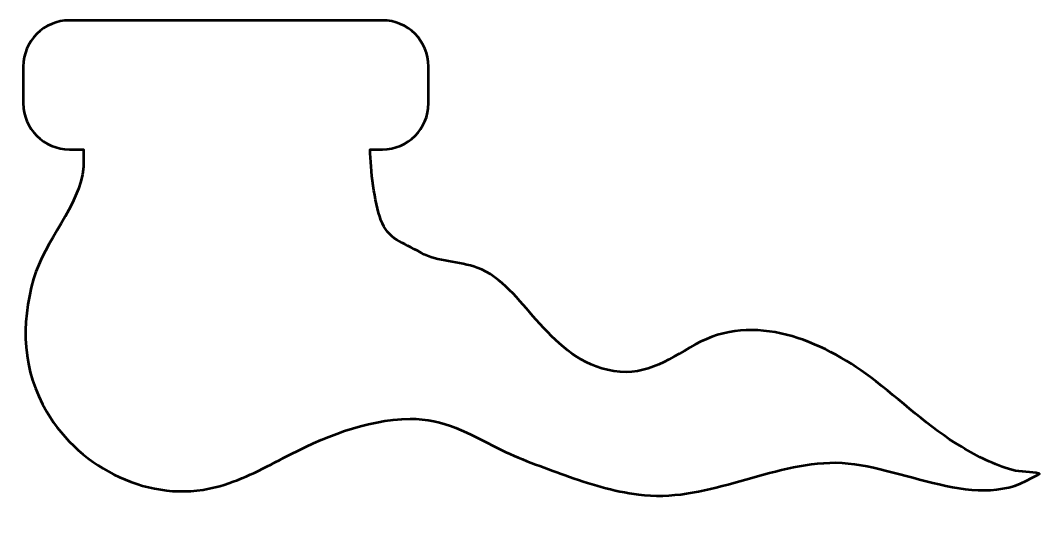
# Model space of a CAD drawing. Header units: centimetres. Extents: x -12.2 to -1.2, y -14.7 to -9.3.
import ezdxf

# ---------------------------------------------------------------- set-up
doc = ezdxf.new("R2010")
doc.units = ezdxf.units.CM
doc.header["$MEASUREMENT"] = 0
doc.layers.add('Layer 1', color=7, linetype='Continuous')

msp = doc.modelspace()

# ---------------------------------------------------------------- linework, layer by layer
at = {"layer": 'Layer 1', "lineweight": 53}
msp.add_open_spline([(-8.29997, -10.70003), (-8.29997, -10.70003), (-8.43322, -10.70003), (-8.43322, -10.70003), (-8.43322, -10.70003), (-8.43027, -10.92287), (-8.38873, -11.2724), (-8.3169, -11.46625), (-8.3169, -11.46625), (-8.23709, -11.68158), (-8.08462, -11.70383), (-7.87995, -11.82117), (-7.87995, -11.82117), (-7.70214, -11.92312), (-7.4637, -11.91423), (-7.27191, -11.98418), (-7.27191, -11.98418), (-6.99942, -12.08355), (-6.81867, -12.34144), (-6.63107, -12.54879), (-6.63107, -12.54879), (-6.40875, -12.79449), (-6.19259, -13.01435), (-5.85778, -13.09377), (-5.85778, -13.09377), (-5.47322, -13.18501), (-5.22293, -12.99729), (-4.90292, -12.8173), (-4.90292, -12.8173), (-4.26827, -12.46035), (-3.52818, -12.7747), (-3.00071, -13.17225), (-3.00071, -13.17225), (-2.66993, -13.42151), (-2.36747, -13.71924), (-2.00961, -13.92941), (-2.00961, -13.92941), (-1.83764, -14.03038), (-1.65824, -14.12526), (-1.46487, -14.17885), (-1.46487, -14.17885), (-1.36495, -14.20655), (-1.25914, -14.19195), (-1.16403, -14.21998), (-1.16403, -14.21998), (-1.19124, -14.23768), (-1.22002, -14.2522), (-1.24971, -14.26489), (-1.24971, -14.26489), (-1.88807, -14.65249), (-2.74763, -14.07366), (-3.44177, -14.1003), (-3.44177, -14.1003), (-4.15651, -14.12777), (-4.81082, -14.538), (-5.52082, -14.44566), (-5.52082, -14.44566), (-5.7898, -14.41067), (-6.06092, -14.33005), (-6.31545, -14.23686), (-6.31545, -14.23686), (-6.55251, -14.15004), (-6.82116, -14.05715), (-7.04592, -13.94341), (-7.04592, -13.94341), (-7.35621, -13.78641), (-7.63759, -13.61862), (-7.99928, -13.62426), (-7.99928, -13.62426), (-8.49239, -13.63191), (-8.94603, -13.82453), (-9.37392, -14.04824), (-9.37392, -14.04824), (-9.61757, -14.17559), (-9.84786, -14.29806), (-10.1165, -14.36661), (-10.1165, -14.36661), (-10.81476, -14.54482), (-11.57912, -14.16963), (-11.94523, -13.54912), (-11.94523, -13.54912), (-12.20883, -13.10241), (-12.23188, -12.60256), (-12.08839, -12.10487), (-12.08839, -12.10487), (-11.96896, -11.69063), (-11.58996, -11.31985), (-11.54547, -10.89102), (-11.54547, -10.89102), (-11.54557, -10.86489), (-11.54563, -10.78317), (-11.54566, -10.70003), (-11.54566, -10.70003), (-11.54566, -10.70003), (-11.69997, -10.70003), (-11.69997, -10.70003), (-11.69997, -10.70003), (-11.97611, -10.70003), (-12.19997, -10.47617), (-12.19997, -10.20003), (-12.19997, -10.20003), (-12.19997, -10.20003), (-12.19997, -9.80003), (-12.19997, -9.80003), (-12.19997, -9.80003), (-12.19997, -9.52389), (-11.97611, -9.30003), (-11.69997, -9.30003), (-11.69997, -9.30003), (-11.69997, -9.30003), (-8.29997, -9.30003), (-8.29997, -9.30003), (-8.29997, -9.30003), (-8.02383, -9.30003), (-7.79997, -9.52389), (-7.79997, -9.80003), (-7.79997, -9.80003), (-7.79997, -9.80003), (-7.79997, -10.20003), (-7.79997, -10.20003), (-7.79997, -10.20003), (-7.79997, -10.47617), (-8.02383, -10.70003), (-8.29997, -10.70003)], degree=3, knots=[0, 0, 0, 0, 0.03125, 0.03125, 0.03125, 0.03125, 0.0625, 0.0625, 0.0625, 0.0625, 0.09375, 0.09375, 0.09375, 0.09375, 0.125, 0.125, 0.125, 0.125, 0.15625, 0.15625, 0.15625, 0.15625, 0.1875, 0.1875, 0.1875, 0.1875, 0.21875, 0.21875, 0.21875, 0.21875, 0.25, 0.25, 0.25, 0.25, 0.28125, 0.28125, 0.28125, 0.28125, 0.3125, 0.3125, 0.3125, 0.3125, 0.34375, 0.34375, 0.34375, 0.34375, 0.375, 0.375, 0.375, 0.375, 0.40625, 0.40625, 0.40625, 0.40625, 0.4375, 0.4375, 0.4375, 0.4375, 0.46875, 0.46875, 0.46875, 0.46875, 0.5, 0.5, 0.5, 0.5, 0.53125, 0.53125, 0.53125, 0.53125, 0.5625, 0.5625, 0.5625, 0.5625, 0.59375, 0.59375, 0.59375, 0.59375, 0.625, 0.625, 0.625, 0.625, 0.65625, 0.65625, 0.65625, 0.65625, 0.6875, 0.6875, 0.6875, 0.6875, 0.71875, 0.71875, 0.71875, 0.71875, 0.75, 0.75, 0.75, 0.75, 0.78125, 0.78125, 0.78125, 0.78125, 0.8125, 0.8125, 0.8125, 0.8125, 0.84375, 0.84375, 0.84375, 0.84375, 0.875, 0.875, 0.875, 0.875, 0.90625, 0.90625, 0.90625, 0.90625, 0.9375, 0.9375, 0.9375, 0.9375, 1, 1, 1, 1], dxfattribs=at)

doc.saveas('drawing.dxf')
